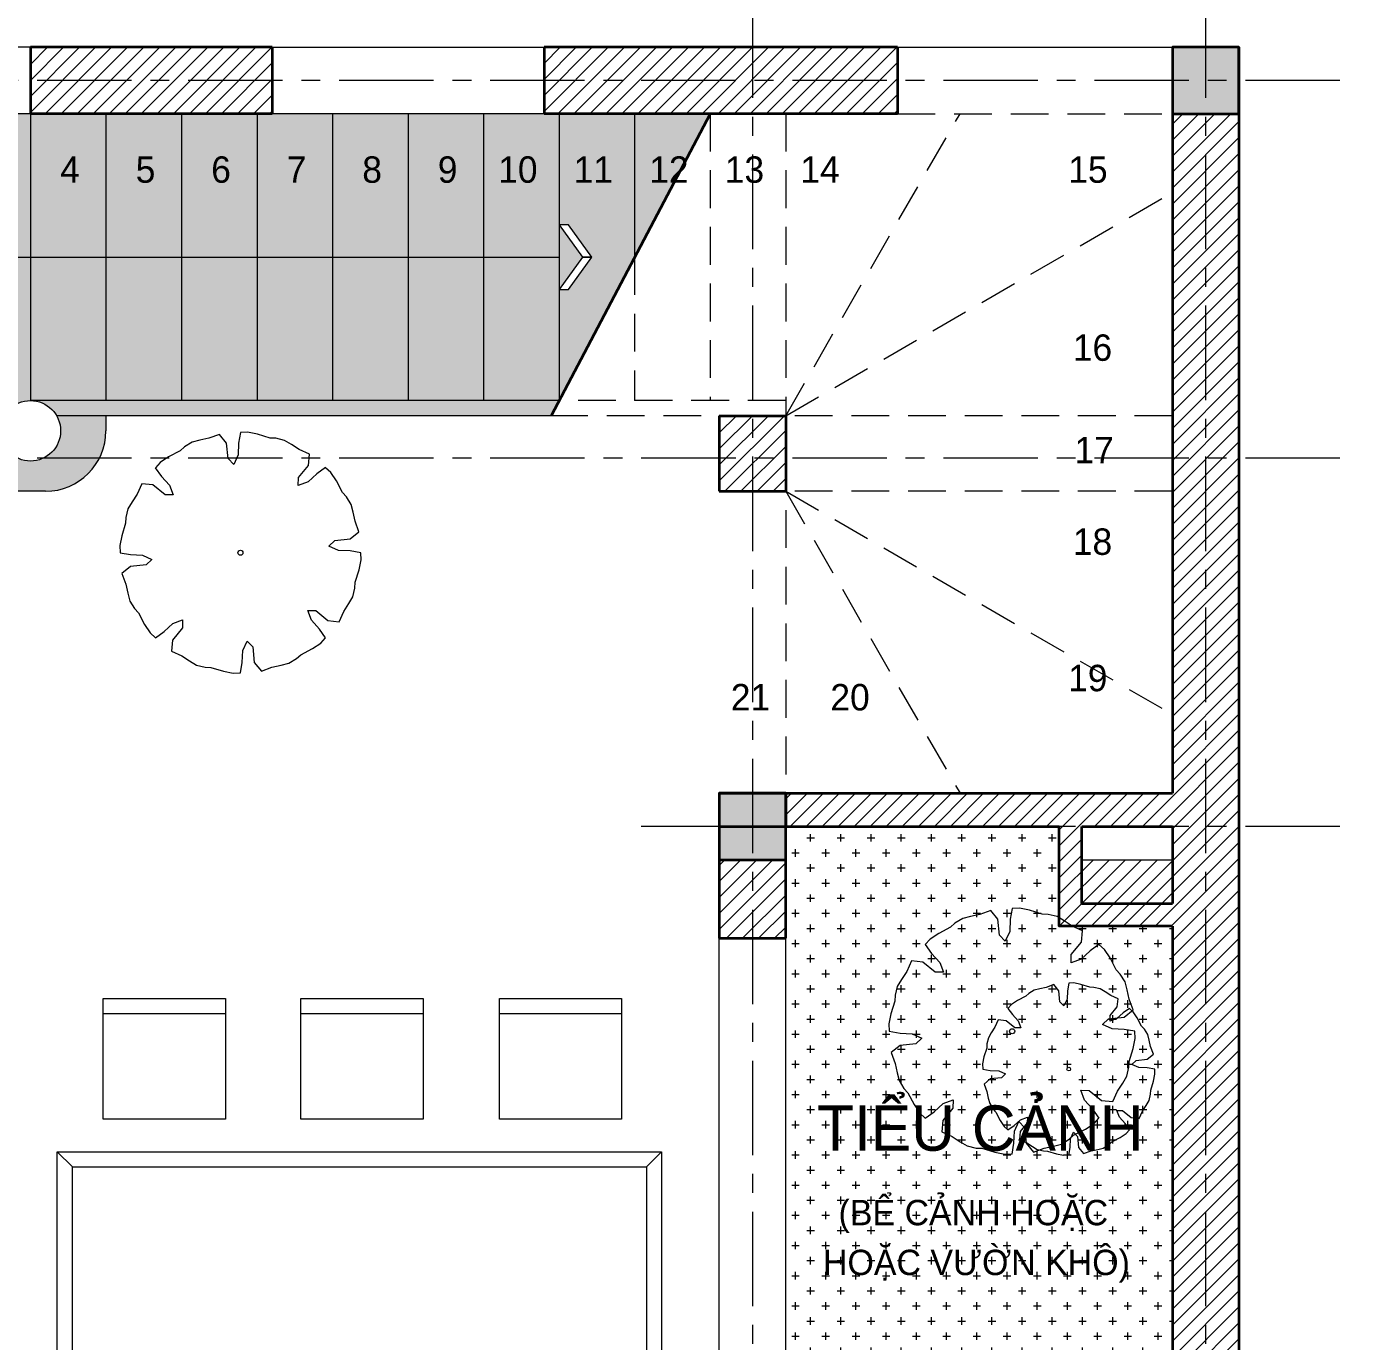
# Model space of a CAD drawing. Header units: millimetres. Extents: x -529782 to -142003, y -492574 to -273331.
# Drawn here: x -361916 to -357542, y -382653 to -378299 of the extents above; entities that cross this region are included whole.
import ezdxf

# ---------------------------------------------------------------- set-up
doc = ezdxf.new("R2010")
doc.units = ezdxf.units.MM
doc.header["$LTSCALE"] = 500
doc.header["$MEASUREMENT"] = 0
doc.linetypes.add('CENTER', pattern=[2, 1.25, -0.25, 0.25, -0.25])
doc.linetypes.add('HIDDEN', pattern=[0.375, 0.25, -0.125])
doc.layers.get('0').update_dxf_attribs({"linetype": 'CONTINUOUS', "lineweight": 13})
for name, color, linetype, lineweight in [('1.cat 30', 30, 'CONTINUOUS', 35), ('1.cot', 2, 'CONTINUOUS', 35), ('2.thay 145', 145, 'CONTINUOUS', 18), ('4.dim 08', 8, 'CONTINUOUS', 13), ('6.khuat 75', 75, 'HIDDEN', 18), ('7.tim 67', 67, 'CENTER', 9), ('8.vat lieu 08', 8, 'CONTINUOUS', 5), ('9.text \xad white', 7, 'CONTINUOUS', 15), ('CA.thay 145', 145, 'CONTINUOUS', 18), ('noithat', 15, 'CONTINUOUS', 9)]:
    doc.layers.add(name, color=color, linetype=linetype, lineweight=lineweight)
doc.styles.add('CA.JSC1', font='')
doc.styles.add('VnAvantH', font='')
doc.styles.get('CA.JSC1').set_extended_font_data('.VnAvantH')
doc.styles.get('VnAvantH').set_extended_font_data('.VnAvantH')
pattern_1 = [(45, (-102908.4824256551, 0), (-26.51650429449553, 26.51650429449553), [])]

# ---------------------------------------------------------------- blocks, each defined once
blk = doc.blocks.new('mui ten')
at = {"layer": '2.thay 145', "color": 2}
for points in [[(215.9530817739433, 213.65967309798), (154.2804254583607, 213.65967309798), (0, 0), (61.67265631558257, 0)], [(61.67265631558257, 0), (0, 0), (154.2804254583607, -213.6596730979509), (215.9530817739433, -213.6596730979509)]]:
    blk.add_lwpolyline(points, close=True, dxfattribs=at)
blk = doc.blocks.new('A$C46190709')
at = {"layer": 'noithat'}
for p, q in [((151.6996970623732, 1411.058481153101), (151.6996970623732, 1811.308481153101)), ((151.6996970623732, 1811.308481153101), (556.389697059989, 1811.308481153101)), ((556.389697059989, 1811.308481153101), (556.389697059989, 1411.058481153101)), ((806.4235157519579, 1411.058481153101), (806.4235157519579, 1811.308481153101)), ((806.4235157519579, 1811.308481153101), (1211.113515749574, 1811.308481153101)), ((1211.113515749574, 1811.308481153101), (1211.113515749574, 1411.058481153101)), ((1463.147334441543, 1411.058481153101), (1463.147334441543, 1811.308481153101)), ((1463.147334441543, 1811.308481153101), (1867.837334439158, 1811.308481153101)), ((1867.837334439158, 1811.308481153101), (1867.837334439158, 1411.058481153101)), ((151.6996970623732, 1761.308481153101), (556.389697059989, 1761.308481153101)), ((806.4235157519579, 1761.308481153101), (1211.113515749574, 1761.308481153101)), ((1463.147334441543, 1761.308481153101), (1867.837334439158, 1761.308481153101)), ((556.389697059989, 1411.058481153101), (151.6996970623732, 1411.058481153101)), ((1211.113515749574, 1411.058481153101), (806.4235157519579, 1411.058481153101)), ((1867.837334439158, 1411.058481153101), (1463.147334441543, 1411.058481153101)), ((3.938376903533936e-05, 1303.521047540009), (50.00003938376904, 1253.521047540009)), ((3.938376903533936e-05, 503.1370746046305), (3.938376903533936e-05, 1303.521047540009)), ((3.938376903533936e-05, 1303.521047540009), (2000.08820720017, 1303.521047540009)), ((1950.08820720017, 1253.521047540009), (2000.08820720017, 1303.521047540009)), ((2000.08820720017, 1303.521047540009), (2000.08820720017, 503.1370746046305)), ((50.00003938376904, 553.1370746046305), (50.00003938376904, 1253.521047540009)), ((50.00003938376904, 1253.521047540009), (1950.08820720017, 1253.521047540009)), ((1950.08820720017, 1253.521047540009), (1950.08820720017, 553.1370746046305)), ((3.938376903533936e-05, 503.1370746046305), (50.00003938376904, 553.1370746046305)), ((1950.08820720017, 553.1370746046305), (50.00003938376904, 553.1370746046305)), ((2000.08820720017, 503.1370746046305), (1950.08820720017, 553.1370746046305)), ((2000.08820720017, 503.1370746046305), (3.938376903533936e-05, 503.1370746046305)), ((151.6996970623732, 400.250007789582), (151.6996970623732, 7.789582014083862e-06)), ((556.389697059989, 400.250007789582), (151.6996970623732, 400.250007789582)), ((556.389697059989, 7.789582014083862e-06), (556.389697059989, 400.250007789582)), ((806.4235157519579, 400.250007789582), (806.4235157519579, 7.789582014083862e-06)), ((1211.113515749574, 400.250007789582), (806.4235157519579, 400.250007789582)), ((1211.113515749574, 7.789582014083862e-06), (1211.113515749574, 400.250007789582)), ((1463.147334441543, 400.250007789582), (1463.147334441543, 7.789582014083862e-06)), ((1867.837334439158, 400.250007789582), (1463.147334441543, 400.250007789582)), ((1867.837334439158, 7.789582014083862e-06), (1867.837334439158, 400.250007789582)), ((151.6996970623732, 50.00000778958201), (556.389697059989, 50.00000778958201)), ((806.4235157519579, 50.00000778958201), (1211.113515749574, 50.00000778958201)), ((1463.147334441543, 50.00000778958201), (1867.837334439158, 50.00000778958201)), ((151.6996970623732, 7.789582014083862e-06), (556.389697059989, 7.789582014083862e-06)), ((806.4235157519579, 7.789582014083862e-06), (1211.113515749574, 7.789582014083862e-06)), ((1463.147334441543, 7.789582014083862e-06), (1867.837334439158, 7.789582014083862e-06))]:
    blk.add_line(p, q, dxfattribs=at)
blk = doc.blocks.new('A$C4C885104')
at = {"color": 116}
for p, q in [((391.9539651125669, 1141.274789348245), (353.90112221241, 1131.769455332309)), ((436.6658100187778, 1150.784047540277), (391.9539651125669, 1141.274789348245)), ((488.6582685410976, 1170.073332030326), (436.6658100187778, 1150.784047540277)), ((523.2338181063533, 1127.694199115038), (488.6582685410976, 1170.073332030326)), ((590.7773687541485, 1179.303973764181), (582.2152336016297, 1127.694199115038)), ((626.0363964810967, 1180.779463738203), (590.9718065112829, 1179.016527913511)), ((674.1872363835573, 1171.091655563563), (626.0363964810967, 1180.779463738203)), ((735.6963426545262, 1151.897532328963), (674.1872363835573, 1171.091655563563)), ((763.951683267951, 1150.556445363909), (735.6963426545262, 1151.897532328963)), ((806.5286409407854, 1140.67340945825), (763.951683267951, 1150.556445363909)), ((295.8722552955151, 1089.668938875198), (238.7920089364052, 1059.793210025877)), ((316.8008278906345, 1108.683531083167), (295.8722552955151, 1089.668938875198)), ((353.90112221241, 1131.769455332309), (316.8008278906345, 1108.683531083167)), ((530.8443866893649, 1051.643678631634), (523.2338181063533, 1127.694199115038)), ((582.2152336016297, 1127.694199115038), (579.362497895956, 1069.298544041812)), ((840.1634260341525, 1120.514920104295), (806.5286409407854, 1140.67340945825)), ((878.5079255625606, 1095.650363322347), (840.1634260341525, 1120.514920104295)), ((928.9252418875694, 1072.564439073205), (878.5079255625606, 1095.650363322347)), ((197.8864303231239, 1032.629086423665), (174.3408041521907, 1006.611803103238)), ((238.7920089364052, 1059.793210025877), (197.8864303231239, 1032.629086423665)), ((558.4339253008366, 1023.12375240773), (530.8443866893649, 1051.643678631634)), ((579.362497895956, 1069.298544041812), (558.4339253008366, 1023.12375240773)), ((874.9314493313432, 959.0203841254115), (923.3798379153013, 1018.174386106431)), ((923.3798379153013, 1018.174386106431), (928.9252418875694, 1072.564439073205)), ((174.0000470802188, 1006.677533041686), (204.473745688796, 964.1375089287758)), ((204.473745688796, 964.1375089287758), (243.7894519716501, 920.8273653835058)), ((874.2528812214732, 919.3636479377747), (874.9314493313432, 959.0203841254115)), ((965.0867357477546, 976.5084720775485), (921.7349730953574, 937.2313998639584)), ((1007.667621448636, 1006.950263235718), (965.0867357477546, 976.5084720775485)), ((1033.645683541894, 983.0893143303692), (1007.60379087925, 1006.611803103238)), ((1060.835544556379, 942.2219700105488), (1033.645683541894, 983.0893143303692)), ((108.3223132416606, 928.0125306583941), (85.21269899606705, 877.6437764950097)), ((162.7678298652172, 922.4715949036181), (108.3223132416606, 928.0125306583941)), ((221.9800174385309, 874.0717957802117), (162.7678298652172, 922.4715949036181)), ((243.7894519716501, 920.8273653835058), (261.6728151217103, 873.3919323831797)), ((921.7349730953574, 937.2313998639584), (874.2528812214732, 919.3636479377747)), ((1090.742624059319, 885.1997763514519), (1060.835544556379, 942.2219700105488)), ((60.3266307413578, 839.3359756208956), (40.14733090251684, 805.732280086726)), ((85.21269899606705, 877.6437764950097), (60.3266307413578, 839.3359756208956)), ((261.6728151217103, 873.3919323831797), (221.9800174385309, 874.0717957802117)), ((1109.77395555377, 864.2937315702438), (1090.742624059319, 885.1997763514519)), ((1132.883569799364, 827.2289132736623), (1109.77395555377, 864.2937315702438)), ((1142.400217555463, 789.2124824263155), (1132.883569799364, 827.2289132736623)), ((30.25457375496626, 763.201085370034), (28.91413167864084, 734.9715481288731)), ((40.14733090251684, 805.732280086726), (30.25457375496626, 763.201085370034)), ((1151.916865311563, 744.5465362593532), (1142.400217555463, 789.2124824263155)), ((28.91413167864084, 734.9715481288731), (9.701128542423248, 673.5248466357589)), ((1171.226105317473, 692.6051687821746), (1151.916865311563, 744.5465362593532)), ((9.701128542423248, 673.5248466357589), (-0.0001368746161460876, 625.4213227592409)), ((1024.130999803543, 622.8980779387057), (1052.678979061544, 650.456581171602)), ((1052.678979061544, 650.456581171602), (1128.806269057095, 658.0616332218051)), ((1128.806269057095, 658.0616332218051), (1171.226105317473, 692.6051687821746)), ((-0.0001368746161460876, 625.4213227592409), (1.766497045755386, 590.3902083970606)), ((1.480732470750809, 590.1949806697667), (53.13734395802021, 581.641259200871)), ((53.13734395802021, 581.641259200871), (111.5924027115107, 578.7913267724216)), ((111.5924027115107, 578.7913267724216), (157.8126132115722, 557.8823388591409)), ((1070.351210311055, 601.9881089814007), (1024.130999803543, 622.8980779387057)), ((1128.806269057095, 599.138176549226), (1070.351210311055, 601.9881089814007)), ((1180.463862560689, 590.5844550840557), (1128.806269057095, 599.138176549226)), ((1181.943749897182, 555.3581129908562), (1180.17711597681, 590.3902083970606)), ((53.13734395802021, 522.7187835760415), (10.71848971396685, 488.175248015672)), ((129.2646339610219, 530.322854578495), (53.13734395802021, 522.7187835760415)), ((157.8126132115722, 557.8823388591409), (129.2646339610219, 530.322854578495)), ((1153.030463352799, 445.8078876212239), (1172.243466481566, 507.2545891180634)), ((1172.243466481566, 507.2545891180634), (1181.943749897182, 555.3581129908562)), ((10.71848971396685, 488.175248015672), (30.02674770355225, 436.2338805347681)), ((1151.689039260149, 417.5783503837883), (1153.030463352799, 445.8078876212239)), ((30.02674770355225, 436.2338805347681), (39.54339545965195, 391.5669533237815)), ((39.54339545965195, 391.5669533237815), (49.06004321575165, 353.5505224764347)), ((1141.796282112598, 375.0471556670964), (1151.689039260149, 417.5783503837883)), ((49.06004321575165, 353.5505224764347), (72.17063947021961, 316.4857041798532)), ((1096.731896027923, 303.1366402991116), (1121.616982273757, 341.4434601292014)), ((1121.616982273757, 341.4434601292014), (1141.796282112598, 375.0471556670964)), ((72.17063947021961, 316.4857041798532), (91.20197096467018, 295.5796593986452)), ((91.20197096467018, 295.5796593986452), (121.1090504676104, 238.5574657395482)), ((260.2096219360828, 243.5490169301629), (307.691713809967, 261.4157878160477)), ((307.691713809967, 261.4157878160477), (307.0131456926465, 221.7590516246855)), ((920.2707979008555, 307.3875033706427), (959.9635955765843, 306.7076399698853)), ((938.1541610509157, 259.9520703665912), (920.2707979008555, 307.3875033706427)), ((977.4698673337698, 216.6419268213212), (938.1541610509157, 259.9520703665912)), ((959.9635955765843, 306.7076399698853), (1019.175783157349, 258.3088218942285)), ((1019.175783157349, 258.3088218942285), (1073.621299773455, 252.7669050954282)), ((1073.621299773455, 252.7669050954282), (1096.731896027923, 303.1366402991116)), ((121.1090504676104, 238.5574657395482), (148.2979294732213, 197.691102463752)), ((148.2979294732213, 197.691102463752), (174.3408041521907, 174.167632650584)), ((174.2759915664792, 173.829172514379), (216.8568772748113, 204.2719447165728)), ((216.8568772748113, 204.2719447165728), (260.2096219360828, 243.5490169301629)), ((307.0131456926465, 221.7590516246855), (258.5637750998139, 162.6050496473908)), ((1007.943565934896, 174.1019027121365), (977.4698673337698, 216.6419268213212)), ((258.5637750998139, 162.6050496473908), (253.0183711349964, 108.2149966806173)), ((602.5820971354842, 111.4808917082846), (623.5106697231531, 157.6566643863916)), ((623.5106697231531, 157.6566643863916), (651.0992263332009, 129.1367381624877)), ((651.0992263332009, 129.1367381624877), (658.709794908762, 53.08523663878441)), ((943.1516040787101, 120.9872067682445), (984.0571826919913, 148.1503493264318)), ((984.0571826919913, 148.1503493264318), (1007.60379087925, 174.167632650584)), ((253.0183711349964, 108.2149966806173), (303.4356874525547, 85.12907242774963)), ((303.4356874525547, 85.12907242774963), (341.7801869884133, 60.26451564580202)), ((599.7283794134855, 53.08523663878441), (602.5820971354842, 111.4808917082846)), ((828.0424908101559, 49.00998041778803), (865.1437671333551, 72.09688571467996)), ((865.1437671333551, 72.09688571467996), (886.0723397284746, 91.11049687862396)), ((886.0723397284746, 91.11049687862396), (943.1516040787101, 120.9872067682445)), ((341.7801869884133, 60.26451564580202), (375.4159540832043, 40.10700733587146)), ((375.4159540832043, 40.10700733587146), (417.9919297471642, 30.22397143021226)), ((417.9919297471642, 30.22397143021226), (446.2482523694634, 28.88190342113376)), ((446.2482523694634, 28.88190342113376), (507.7573586478829, 9.688761230558157)), ((507.7573586478829, 9.688761230558157), (555.9072165340185, -2.798810601234436e-05)), ((555.9072165340185, -2.798810601234436e-05), (590.9718065112829, 1.763888884335756)), ((591.1672262698412, 1.476443029940128), (599.7283794134855, 53.08523663878441)), ((658.709794908762, 53.08523663878441), (693.2863264903426, 10.70610371977091)), ((693.2863264903426, 10.70610371977091), (745.2787850052118, 29.99636925384402)), ((745.2787850052118, 29.99636925384402), (789.9896479025483, 39.50464640185237)), ((789.9896479025483, 39.50464640185237), (828.0424908101559, 49.00998041778803))]:
    blk.add_line(p, q, dxfattribs=at)
blk.add_ellipse((590.9718065112829, 590.3902083970606), major_axis=(-12.27511061385772, 5.040717177489792e-09), ratio=0.9990173375210415, dxfattribs=at)
blk = doc.blocks.new('sdfdggh')
at = {"layer": '7.tim 67', "ltscale": 0.5}
for p, q in [((8609.999999999302, 2894.499999999942), (8609.999999999302, -9823.000000000058)), ((10110.00000000006, 2894.499999999942), (10110.00000000006, -9823.000000000058)), ((12554.49999999994, 1140.000000000058), (-2632.000000000058, 1140.000000000058)), ((12554.49999999994, -110), (-2632.000000000058, -110)), ((12554.49999999994, -1329.999999999942), (8221.499999999942, -1329.999999999942))]:
    blk.add_line(p, q, dxfattribs=at)

msp = doc.modelspace()

# ---------------------------------------------------------------- hatches: boundary and pattern name
at = {"layer": '1.cot'}
for points in [[(-357902.3003316876, -378367.4999999998), (-358122.3003316876, -378367.4999999998), (-358122.3003316876, -378587.4999999998), (-357902.3003316876, -378587.4999999998)], [(-359402.3003316892, -380837.4999999998), (-359622.3003316892, -380837.4999999998), (-359622.3003316892, -381057.4999999998), (-359402.3003316892, -381057.4999999998)]]:
    msp.add_hatch(color=256, dxfattribs=at).paths.add_polyline_path(points)
at = {"layer": '8.vat lieu 08'}
h = msp.add_hatch(dxfattribs=at)
h.set_pattern_fill('ANSI31', color=256, scale=300, style=0)
h.set_pattern_definition(pattern_1)
h.paths.add_polyline_path([(-363002.3003316876, -378587.4999999998), (-363222.3003316876, -378587.4999999997), (-363222.3003316876, -379617.4999999998), (-363002.3003316876, -379617.4999999998)])
h.paths.add_polyline_path([(-361102.3003316875, -378367.4999999998), (-361902.3003316876, -378367.4999999998), (-361902.3003316877, -378587.4999999997), (-361102.3003316874, -378587.4999999998)])
h.paths.add_polyline_path([(-359032.3003316874, -378367.4999999998), (-360202.3003316874, -378367.4999999997), (-360202.3003316874, -378587.4999999998), (-359032.3003316874, -378587.4999999998)])
h = msp.add_hatch(dxfattribs=at)
h.set_pattern_fill('DOTS', color=250, scale=500, angle=-2.544443745170813e-14, style=0)
h.set_pattern_definition([(360, (-45447.80033168758, 3915), (15.62500000000001, 31.24999999999999), [0, -31.25])])
h.paths.add_polyline_path([(-361652.3003316873, -379637.4999999997), (-361652.3003316873, -379587.4999999999), (-361815.6977913092, -379587.4999999998, -0.1316524975875734), (-361802.3003316877, -379637.4999999999, -1), (-362002.3003316877, -379637.4999999999, -0.1316524975877214), (-361988.902872066, -379587.4999999998), (-362482.3003316877, -379587.4999999998), (-362482.3003316877, -379807.4999999998, -0.4142135623725268), (-362452.3003316877, -379837.4999999997), (-361852.3003316873, -379837.4999999997, 0.414213562373113)])
h.paths.add_polyline_path([(-362384.8352606245, -379114.4265402577, 0.2327091017621366), (-362482.3003316877, -379312.4999999998), (-362482.3003316877, -379587.4999999998), (-361988.902872066, -379587.4999999998, -0.1554830658277865), (-361944.0060956583, -379546.611996107)])
h.paths.add_polyline_path([(-362482.3003316876, -379587.4999999998), (-363062.3003316877, -379587.4999999998), (-363062.3003316877, -379837.4999999998), (-362512.3003316877, -379837.4999999998, -0.4142135623730951), (-362482.3003316877, -379807.4999999998)])
h.paths.add_polyline_path([(-361902.3003316876, -378587.4999999998), (-362052.3003316876, -378587.4999999998), (-362922.3003316874, -378587.4999999998), (-362384.8352606245, -379114.4265402577, -0.1655471602459736), (-362232.3003316876, -379062.4999999998), (-361902.3003316876, -379062.4999999998)])
h.paths.add_polyline_path([(-361902.3003316877, -379062.4999999998), (-362232.3003316877, -379062.4999999998, 0.1655471602459736), (-362384.8352606245, -379114.4265402577), (-361944.0060956583, -379546.611996107, -0.1079680106418736), (-361902.3003316876, -379537.4999999999)])
h.paths.add_polyline_path([(-361652.3003316874, -378587.4999999998), (-361902.3003316876, -378587.4999999998), (-361902.3003316876, -379062.4999999998), (-361652.3003316873, -379062.4999999997)])
h.paths.add_polyline_path([(-361652.3003316874, -379062.4999999998), (-361902.3003316876, -379062.4999999998), (-361902.3003316876, -379537.4999999998), (-361652.3003316873, -379537.4999999998)])
h.paths.add_polyline_path([(-361402.3003316874, -379062.4999999998), (-361652.3003316873, -379062.4999999998), (-361652.3003316873, -379537.4999999998), (-361402.3003316874, -379537.4999999998)])
h.paths.add_polyline_path([(-361402.3003316874, -378587.4999999998), (-361652.3003316874, -378587.4999999998), (-361652.3003316874, -379062.4999999999), (-361402.3003316874, -379062.4999999998)])
h.paths.add_polyline_path([(-361152.3003316874, -378587.4999999998), (-361402.3003316874, -378587.4999999997), (-361402.3003316874, -379062.4999999998), (-361152.3003316874, -379062.4999999998)])
h.paths.add_polyline_path([(-361152.3003316874, -379062.4999999998), (-361402.3003316874, -379062.4999999998), (-361402.3003316874, -379537.4999999998), (-361152.3003316874, -379537.4999999998)])
h.paths.add_polyline_path([(-360902.3003316874, -378587.4999999998), (-361152.3003316874, -378587.4999999998), (-361152.3003316874, -379062.4999999999), (-360902.3003316874, -379062.4999999999)])
h.paths.add_polyline_path([(-360902.3003316874, -379062.4999999998), (-361152.3003316874, -379062.4999999998), (-361152.3003316874, -379537.4999999998), (-360902.3003316874, -379537.4999999998)])
h.paths.add_polyline_path([(-360652.3003316874, -378587.4999999998), (-360902.3003316874, -378587.4999999998), (-360902.3003316874, -379062.4999999999), (-360652.3003316874, -379062.4999999999)])
h.paths.add_polyline_path([(-360652.3003316873, -379062.4999999998), (-360902.3003316874, -379062.4999999998), (-360902.3003316874, -379537.4999999998), (-360652.3003316874, -379537.4999999998)])
h.paths.add_polyline_path([(-360402.3003316874, -378587.4999999998), (-360652.3003316874, -378587.4999999998), (-360652.3003316874, -379062.4999999999), (-360402.3003316874, -379062.4999999999)])
h.paths.add_polyline_path([(-360402.3003316873, -379062.4999999998), (-360652.3003316874, -379062.4999999998), (-360652.3003316874, -379537.4999999998), (-360402.3003316874, -379537.4999999998)])
h.paths.add_polyline_path([(-360152.3003316874, -378587.4999999998), (-360402.3003316874, -378587.4999999998), (-360402.3003316874, -379062.4999999999), (-360152.3003316874, -379062.4999999998)])
h.paths.add_polyline_path([(-360152.3003316874, -379062.4999999998), (-360402.3003316874, -379062.4999999998), (-360402.3003316874, -379537.4999999998), (-360152.3003316874, -379537.4999999998)])
h.paths.add_polyline_path([(-359902.3003316874, -378587.4999999998), (-360152.3003316874, -378587.4999999998), (-360152.3003316874, -378955.6701634508), (-360121.4640035295, -378955.6701634508), (-360044.3237908005, -379062.4999999998), (-360121.4640035296, -379169.3298365488), (-360152.3003316874, -379169.3298365487), (-360152.3003316874, -379537.4999999997), (-359902.3003316874, -379062.4999999998)])
h.paths.add_polyline_path([(-360152.3003316874, -378955.6701634508), (-360152.3003316874, -379169.3298365488), (-360075.1601189583, -379062.4999999998)], flags=17)
h.paths.add_polyline_path([(-359652.3003316874, -378587.4999999997), (-359902.3003316874, -378587.4999999998), (-359902.3003316874, -379062.4999999998)])
h.paths.add_polyline_path([(-360152.3003316874, -379537.4999999998), (-361902.3003316877, -379537.4999999998, -0.2679491924310968), (-361815.6977913092, -379587.4999999998), (-360178.6161211611, -379587.4999999998)])
h.paths.add_polyline_path([(-362865.2775854402, -379778.6205064542), (-362755.8881274103, -379778.6205064542), (-362755.8881274103, -379647.3705064548), (-362865.2775854402, -379647.3705064548)], flags=24)
h.paths.add_polyline_path([(-362865.6390362002, -379490.9819572143), (-362755.5266766502, -379490.9819572143), (-362755.5266766502, -379357.5632526544), (-362865.6390362002, -379357.5632526544)], flags=24)
h.paths.add_polyline_path([(-362076.5294030209, -378840.4337913187), (-361965.6363098291, -378840.4337913187), (-361965.6363098291, -378704.6728858335), (-362076.5294030209, -378704.6728858335)], flags=24)
h.paths.add_polyline_path([(-361825.77758544, -378838.1205064542), (-361716.3881274101, -378838.1205064542), (-361716.3881274101, -378706.8705064548), (-361825.77758544, -378706.8705064548)], flags=24)
h.paths.add_polyline_path([(-361576.1679522607, -378840.0723405586), (-361465.997760589, -378840.0723405586), (-361465.997760589, -378706.4801396339), (-361576.1679522607, -378706.4801396339)], flags=24)
h.paths.add_polyline_path([(-361326.1679522607, -378840.0723405586), (-361215.997760589, -378840.0723405586), (-361215.997760589, -378706.4801396339), (-361326.1679522607, -378706.4801396339)], flags=24)
h.paths.add_polyline_path([(-361075.7775854398, -378838.1205064542), (-360966.38812741, -378838.1205064542), (-360966.38812741, -378706.8705064548), (-361075.7775854398, -378706.8705064548)], flags=24)
h.paths.add_polyline_path([(-360826.5294030207, -378840.4337913187), (-360715.636309829, -378840.4337913187), (-360715.636309829, -378704.6728858335), (-360826.5294030207, -378704.6728858335)], flags=24)
h.paths.add_polyline_path([(-360576.1390361999, -378838.4819572143), (-360466.0266766498, -378838.4819572143), (-360466.0266766498, -378705.0632526544), (-360576.1390361999, -378705.0632526544)], flags=24)
h.paths.add_polyline_path([(-360376.5294030207, -378840.4337913187), (-360199.9968517988, -378840.4337913187), (-360199.9968517988, -378704.6728858335), (-360376.5294030207, -378704.6728858335)], flags=24)
h.paths.add_polyline_path([(-360125.7775854398, -378838.1205064542), (-359950.7486693799, -378838.1205064542), (-359950.7486693799, -378706.8705064548), (-360125.7775854398, -378706.8705064548)], flags=24)
h.paths.add_polyline_path([(-359876.1390361999, -378838.4819572143), (-359700.3872186197, -378838.4819572143), (-359700.3872186197, -378705.0632526544), (-359876.1390361999, -378705.0632526544)], flags=24)
edge = h.paths.add_edge_path()
edge.add_line((-363002.3003316876, -378587.4999999998), (-363002.3003316876, -379587.4999999998))
edge.add_line((-363002.3003316876, -379587.4999999998), (-362482.3003316877, -379587.4999999998))
edge.add_line((-362482.3003316877, -379587.4999999998), (-362482.3003316877, -379312.4999999998))
edge.add_arc((-362232.3003316877, -379312.4999999999), 250, 127.5996060084849, 179.9999999999733, ccw=False)
edge.add_line((-362384.8352606245, -379114.4265402578), (-362922.3003316875, -378587.4999999998))
edge.add_line((-362922.3003316874, -378587.4999999998), (-363002.3003316875, -378587.4999999998))
h = msp.add_hatch(dxfattribs=at)
h.set_pattern_fill('ANSI31', color=256, scale=300, style=0)
h.set_pattern_definition(pattern_1)
h.paths.add_polyline_path([(-357902.3003316876, -378587.4999999998), (-358122.3003316876, -378587.4999999998), (-358122.3003316876, -380837.4999999998), (-359402.3003316892, -380837.4999999998), (-359402.3003316892, -380947.4999999998), (-358497.3003316876, -380947.4999999998), (-358497.3003316876, -381277.4999999998), (-358122.3003316876, -381277.4999999999), (-358122.3003316874, -383817.4999999998), (-357902.3003316876, -383817.4999999998)])
h.paths.add_polyline_path([(-358122.3003316874, -381202.4999999998), (-358422.3003316876, -381202.4999999998), (-358422.3003316876, -380947.4999999997), (-358122.3003316875, -380947.4999999998)], flags=16)
h.paths.add_polyline_path([(-358122.3003316876, -381202.4999999998), (-358422.3003316876, -381202.4999999998), (-358422.3003316876, -381057.4999999997), (-358122.3003316876, -381057.4999999998)], flags=16)
h.paths.add_polyline_path([(-359402.3003316877, -381057.4999999998), (-359622.3003316885, -381057.4999999998), (-359622.3003316876, -381317.4999999998), (-359402.3003316877, -381317.4999999998)])
h.paths.add_polyline_path([(-359402.3003316876, -383617.4999999997), (-359622.3003316876, -383617.4999999998), (-359622.3003316876, -383817.4999999998), (-359402.3003316876, -383817.4999999998)])
h.paths.add_polyline_path([(-359402.3003316875, -379587.4999999997), (-359622.3003316877, -379587.4999999998), (-359622.3003316877, -379837.4999999999), (-359402.3003316874, -379837.4999999998)])
h = msp.add_hatch(dxfattribs=at)
h.set_pattern_fill('CROSS', color=250, scale=200, angle=-2.544443745170813e-14, style=0)
h.set_pattern_definition([(360, (-44432.30033168755, 3915), (50.00000000000001, 49.99999999999999), [25, -75]), (90, (-44419.80033168755, 3902.5), (-49.99999999999998, 50.00000000000001), [25, -75])])
h.paths.add_polyline_path([(-359312.4381158352, -382489.6168802708), (-358206.5861660665, -382489.6168802708), (-358206.5861660665, -382288.9995636813), (-359312.4381158352, -382288.9995636813)], flags=24)
h.paths.add_polyline_path([(-359264.6023590605, -382328.2811234962), (-358236.1991865557, -382328.2811234962), (-358236.1991865557, -382105.6783475544), (-359264.6023590605, -382105.6783475544)], flags=24)
h.paths.add_polyline_path([(-359355.4562275134, -382080.3526695424), (-358207.7034185247, -382080.3526695424), (-358207.7034185247, -381741.2912022589), (-359355.4562275134, -381741.2912022589)], flags=24)
h.paths.add_polyline_path([(-358497.3003316876, -381277.4999999998), (-358497.3003316876, -380947.4999999997), (-359402.3003316891, -380947.4999999998), (-359402.3003316875, -383517.4999999998), (-358122.3003316874, -383517.4999999998), (-358122.3003316876, -381277.4999999998)])

# ---------------------------------------------------------------- linework, layer by layer
at = {"layer": '1.cat 30'}
for p, q in [((-361102.3003316874, -378367.4999999998), (-361902.3003316877, -378367.4999999998)), ((-361902.3003316876, -378367.4999999998), (-361902.3003316876, -378587.4999999998)), ((-361102.3003316874, -378367.4999999998), (-361102.3003316874, -378587.4999999998)), ((-360202.3003316874, -378367.4999999998), (-360202.3003316874, -378587.4999999998)), ((-359032.3003316874, -378367.4999999997), (-360202.3003316874, -378367.4999999998)), ((-359032.3003316874, -378367.4999999997), (-359032.3003316875, -378587.4999999999)), ((-358122.3003316876, -378367.4999999998), (-358122.3003316876, -378367.4999999998)), ((-358122.3003316876, -378367.4999999998), (-358122.3003316876, -378587.4999999998)), ((-357902.3003316876, -378367.4999999998), (-357902.3003316876, -384037.4999999998)), ((-361102.3003316874, -378587.4999999998), (-361902.3003316876, -378587.4999999998)), ((-359032.3003316874, -378587.4999999998), (-360202.3003316874, -378587.4999999998)), ((-359652.3003316874, -378587.4999999998), (-360178.6161211611, -379587.4999999998)), ((-358122.3003316876, -378587.4999999998), (-358122.3003316876, -380837.4999999998)), ((-358122.3003316876, -378587.4999999998), (-358122.3003316876, -378587.4999999998)), ((-359622.3003316877, -379587.4999999998), (-359622.3003316877, -379837.4999999999)), ((-359622.3003316877, -379587.4999999998), (-359402.3003316875, -379587.4999999998)), ((-359402.3003316875, -379587.4999999998), (-359402.3003316874, -379837.4999999998)), ((-359622.3003316877, -379837.4999999999), (-359402.3003316875, -379837.4999999999)), ((-359622.3003316885, -380837.4999999998), (-359622.3003316885, -381057.4999999998)), ((-359622.3003316885, -380837.4999999998), (-359402.3003316884, -380837.4999999997)), ((-359402.3003316875, -380837.4999999998), (-358122.3003316876, -380837.4999999998)), ((-359402.3003316883, -380837.4999999997), (-359402.3003316883, -380947.4999999998)), ((-359622.3003316877, -380947.4999999998), (-358497.3003316876, -380947.4999999998)), ((-358422.3003316876, -380947.4999999997), (-358122.3003316876, -380947.4999999998)), ((-358422.3003316876, -381202.4999999998), (-358422.3003316876, -380947.4999999998)), ((-358122.3003316876, -380947.4999999998), (-358122.3003316876, -381202.4999999998)), ((-359622.3003316885, -381057.4999999998), (-359622.3003316876, -381317.4999999998)), ((-359402.3003316877, -381317.4999999998), (-359402.3003316877, -381057.4999999998)), ((-358422.3003316876, -381202.4999999998), (-358122.3003316876, -381202.4999999998)), ((-358122.3003316876, -381277.4999999998), (-358122.3003316874, -384037.4999999998)), ((-359622.3003316876, -381317.4999999998), (-359402.3003316876, -381317.4999999998))]:
    msp.add_line(p, q, dxfattribs=at)
msp.add_lwpolyline([(-358122.3003316876, -381277.4999999998), (-358497.3003316876, -381277.4999999998), (-358497.3003316876, -380947.4999999998)], dxfattribs=at)
at = {"layer": '1.cot'}
for points in [[(-358122.3003316876, -378587.4999999998), (-357902.3003316876, -378587.4999999998), (-357902.3003316876, -378367.4999999998), (-358122.3003316876, -378367.4999999998)], [(-359622.3003316892, -381057.4999999998), (-359402.3003316892, -381057.4999999998), (-359402.3003316892, -380837.4999999998), (-359622.3003316892, -380837.4999999998)]]:
    msp.add_lwpolyline(points, close=True, dxfattribs=at)
at = {"layer": '4.dim 08'}
msp.add_lwpolyline([(-362482.3003316877, -379837.4999999998), (-362482.3003316877, -379312.4999999998, -0.414213562373095), (-362232.3003316877, -379062.4999999998), (-360152.3003316874, -379062.4999999998)], format="xyb", dxfattribs=at)
at = {"layer": '6.khuat 75'}
for p, q in [((-359652.3003316874, -378587.4999999998), (-359652.3003316874, -379537.4999999998)), ((-359402.3003316892, -378587.4999999998), (-359402.3003316874, -380837.4999999998)), ((-359402.300331687, -379587.5000000001), (-358824.9500624979, -378587.4999999998)), ((-359032.3003316875, -378587.4999999999), (-358122.3003316876, -378587.4999999998)), ((-359402.3003316874, -379587.4999999996), (-358122.3003316876, -378848.4916554371)), ((-359902.3003316874, -379062.4999999998), (-359902.3003316874, -379537.4999999998)), ((-359402.3003316876, -379537.4999999998), (-360152.3003316874, -379537.4999999998)), ((-359682.3003316877, -379587.4999999998), (-360178.6161211613, -379587.4999999998)), ((-358122.3003316875, -379587.4999999998), (-359402.3003316874, -379587.4999999998)), ((-358122.3003316875, -379837.4999999997), (-359402.3003316874, -379837.4999999998)), ((-359402.3003316874, -379837.4999999999), (-358122.3003316875, -380576.5083445625)), ((-359402.300331687, -379837.4999999995), (-358824.9500624979, -380837.4999999998))]:
    msp.add_line(p, q, dxfattribs=at)
at = {"layer": 'CA.thay 145'}
for p, q in [((-361902.3003316876, -378367.4999999998), (-363002.3003316876, -378367.4999999998)), ((-361102.3003316874, -378367.4999999998), (-360202.3003316874, -378367.4999999998)), ((-359032.3003316874, -378367.4999999997), (-358122.3003316876, -378367.4999999997)), ((-361902.3003316876, -378587.4999999998), (-363002.3003316876, -378587.4999999998)), ((-361902.3003316876, -378587.4999999998), (-361902.3003316876, -379537.4999999999)), ((-361652.3003316874, -378587.4999999998), (-361652.3003316873, -379537.4999999998)), ((-361402.3003316874, -378587.4999999998), (-361402.3003316874, -379537.4999999998)), ((-361152.3003316874, -378587.4999999998), (-361152.3003316874, -379537.4999999998)), ((-360202.3003316874, -378587.4999999998), (-361102.3003316874, -378587.4999999998)), ((-360902.3003316874, -378587.4999999998), (-360902.3003316874, -379537.4999999998)), ((-360652.3003316874, -378587.4999999998), (-360652.3003316874, -379537.4999999998)), ((-360402.3003316874, -378587.4999999998), (-360402.3003316874, -379537.4999999998)), ((-360152.3003316874, -378587.4999999998), (-360152.3003316874, -379537.4999999998)), ((-359902.3003316874, -378587.4999999998), (-359902.3003316874, -379062.4999999998)), ((-360152.3003316874, -379537.4999999998), (-361902.3003316876, -379537.4999999998)), ((-360178.6161211611, -379587.4999999998), (-361815.6977913092, -379587.4999999998)), ((-361652.3003316873, -379587.4999999998), (-361652.3003316873, -379637.4999999997)), ((-361852.3003316873, -379837.4999999997), (-363062.3003316877, -379837.4999999998)), ((-359622.3003316876, -383617.4999999998), (-359622.3003316877, -381317.4999999998)), ((-359402.3003316876, -383617.4999999998), (-359402.3003316877, -381317.4999999998))]:
    msp.add_line(p, q, dxfattribs=at)
msp.add_lwpolyline([(-358422.3003316876, -381057.4999999998), (-358122.3003316876, -381057.4999999998), (-358122.3003316876, -381202.4999999998), (-358422.3003316876, -381202.4999999998)], close=True, dxfattribs=at)
msp.add_circle((-361902.3003316877, -379637.4999999999), 100, dxfattribs=at)
msp.add_arc((-361852.3003316873, -379637.4999999997), 200, 270, 0, dxfattribs=at)

# ---------------------------------------------------------------- block references
at = {"layer": '2.thay 145', "xscale": 0.5, "yscale": 0.5, "zscale": 0.5, "rotation": 180}
msp.add_blockref('mui ten', (-360044.3237908005, -379062.4999999998), dxfattribs=at)
at = {"layer": '7.tim 67', "color": 251}
msp.add_blockref('sdfdggh', (-368122.3003316876, -379617.4999999998), dxfattribs=at)
at = {"layer": 'noithat'}
for p, xscale, yscale, zscale in [((-361606.7274117997, -380440.2751874314), 0.6761215999722481, 0.6761215999722481, 0.6761215999999999), ((-359060.6060644109, -382032.9311389276), 0.6899200000043493, 0.6899200000334531, 0.68992), ((-358750.864344594, -382035.9517972493), 0.4829440000030445, 0.4829440000467002, 0.4829439999999999)]:
    msp.add_blockref('A$C4C885104', p, dxfattribs=dict(at, xscale=xscale, yscale=yscale, zscale=zscale))
msp.add_blockref('A$C46190709', (-361813.3009108693, -383328.0002461935), dxfattribs=at)

# ---------------------------------------------------------------- texts
at = {"layer": '9.text \xad white'}
for s, height, style, p in [('4', 87.49999999961852, 'VnAvantH', (-361803.9025854401, -378816.2455064543)), ('5', 87.49999999961852, 'VnAvantH', (-361553.90258544, -378816.2455064543)), ('6', 87.49999999961852, 'VnAvantH', (-361303.90258544, -378816.2455064543)), ('7', 87.49999999961852, 'VnAvantH', (-361053.90258544, -378816.2455064543)), ('8', 87.49999999961852, 'VnAvantH', (-360803.90258544, -378816.2455064543)), ('9', 87.49999999961852, 'VnAvantH', (-360553.90258544, -378816.2455064543)), ('10', 87.49999999961852, 'VnAvantH', (-360353.90258544, -378816.2455064543)), ('11', 87.49999999961852, 'VnAvantH', (-360103.90258544, -378816.2455064543)), ('12', 87.49999999961852, 'VnAvantH', (-359853.90258544, -378816.2455064543)), ('13', 87.49999999961852, 'VnAvantH', (-359603.90258544, -378816.2455064543)), ('14', 87.49999999961852, 'VnAvantH', (-359353.90258544, -378816.2455064543)), ('15', 87.49999999961852, 'VnAvantH', (-358466.9025854399, -378816.2455064543)), ('16', 87.49999999961852, 'VnAvantH', (-358451.9025854399, -379405.7455064543)), ('17', 87.49999999961852, 'VnAvantH', (-358446.4025854399, -379745.2455064543)), ('18', 87.49999999961852, 'VnAvantH', (-358451.9025854399, -380048.2455064543)), ('19', 87.49999999961852, 'VnAvantH', (-358467.4025854399, -380499.7455064543)), ('21', 87.49999999961852, 'VnAvantH', (-359583.9025854399, -380563.2455064543)), ('20', 87.49999999961852, 'VnAvantH', (-359254.4025854399, -380563.2455064543)), ('tiÓu c¶nh', 150, 'CA.JSC1', (-359298.9459829662, -382021.1656239377)), ('(bÓ c¶nh hoÆc ', 84, 'CA.JSC1', (-359227.5018964036, -382267.862749405)), ('hoÆc v\xadên kh«)', 84, 'CA.JSC1', (-359279.0018964036, -382432.862749405))]:
    msp.add_text(s, height=height, dxfattribs=dict(at, style=style)).set_placement(p)

doc.saveas('drawing.dxf')
